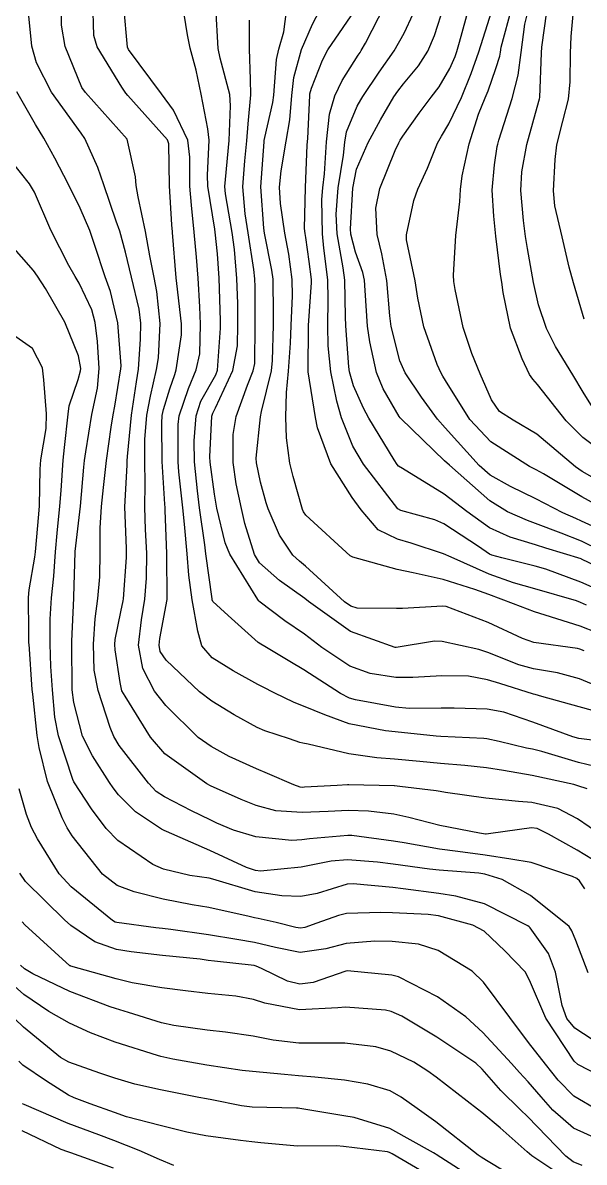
# Model space of a CAD drawing. Header units: metres. Extents: x 318500 to 325275, y 7408834 to 7428799.
# Drawn here: x 322738.02 to 322762.46, y 7421890.12 to 7421939.71 of the extents above; entities that cross this region are included whole.
import ezdxf

# ---------------------------------------------------------------- set-up
doc = ezdxf.new("R2010")
doc.units = ezdxf.units.M
doc.header["$MEASUREMENT"] = 0
for name, color, linetype in [('Curvas de Nivel 1m', 11, 'Continuous'), ('Curvas de Nivel 5m', 15, 'Continuous'), ('Vias Primárias', 230, 'Continuous')]:
    doc.layers.add(name, color=color, linetype=linetype)

msp = doc.modelspace()

# ---------------------------------------------------------------- linework, layer by layer
at = {"layer": 'Curvas de Nivel 1m', "flags": 128}
for points, elevation in [([(322763.82, 7421902.679), (322762.16, 7421903.694), (322760.914, 7421904.389), (322760.413, 7421904.637), (322760.173, 7421904.676), (322758.394, 7421904.427), (322758.2, 7421904.399), (322758.17, 7421904.399), (322757.905, 7421904.433), (322756.173, 7421904.773), (322754.833, 7421905.126), (322754.178, 7421905.26), (322753.074, 7421905.392), (322752.179, 7421905.427), (322751.312, 7421905.385), (322750.178, 7421905.334), (322749.043, 7421905.411), (322748.181, 7421905.638), (322747.523, 7421905.909), (322746.189, 7421906.504), (322746.025, 7421906.592), (322744.209, 7421907.897), (322743.572, 7421908.62), (322742.478, 7421910.406), (322742.334, 7421910.639), (322742.311, 7421910.7), (322742.253, 7421910.989), (322742.035, 7421912.411), (322742.021, 7421912.644), (322742.045, 7421912.872), (322742.292, 7421914.079), (322742.386, 7421914.552), (322742.401, 7421914.638), (322742.533, 7421916.43), (322742.539, 7421916.637), (322742.528, 7421916.833), (322742.457, 7421918.638), (322742.564, 7421920.451), (322742.57, 7421920.637), (322742.572, 7421920.827), (322742.759, 7421922.635), (322742.971, 7421924.082), (322743.052, 7421924.631), (322743.145, 7421925.934), (322743.159, 7421926.63), (322743.087, 7421927.251), (322742.756, 7421928.636), (322742.496, 7421929.728), (322742.241, 7421930.644), (322742.086, 7421931.077), (322741.545, 7421932.655), (322741.293, 7421933.405), (322740.717, 7421934.668), (322740.563, 7421934.898), (322739.274, 7421936.683), (322738.609, 7421937.96), (322738.412, 7421938.693), (322738.246, 7421940.306)], 761), ([(322763.184, 7421904.36), (322762.177, 7421905.059), (322761.311, 7421905.513), (322760.184, 7421905.778), (322759.599, 7421905.824), (322758.185, 7421905.968), (322756.42, 7421906.215), (322756.188, 7421906.257), (322756.024, 7421906.288), (322754.441, 7421906.476), (322754.21, 7421906.5), (322754.19, 7421906.502), (322752.217, 7421906.536), (322752.19, 7421906.536), (322752.159, 7421906.542), (322751.7, 7421906.515), (322750.283, 7421906.435), (322750.189, 7421906.431), (322750.1, 7421906.442), (322749.821, 7421906.536), (322748.675, 7421907.031), (322748.2, 7421907.234), (322747.011, 7421907.775), (322746.214, 7421908.204), (322745.656, 7421908.596), (322744.241, 7421909.995), (322743.759, 7421910.617), (322743.24, 7421911.606), (322743.064, 7421912.628), (322743.183, 7421913.73), (322743.329, 7421914.625), (322743.404, 7421915.533), (322743.413, 7421916.624), (322743.364, 7421917.648), (322743.333, 7421918.625), (322743.346, 7421919.644), (322743.327, 7421920.626), (322743.335, 7421921.571), (322743.424, 7421922.625), (322743.575, 7421923.461), (322743.847, 7421924.619), (322743.933, 7421925.122), (322744.002, 7421926.617), (322743.862, 7421928.008), (322743.733, 7421928.621), (322743.552, 7421929.566), (322743.364, 7421930.627), (322743.036, 7421932.129), (322742.96, 7421932.634), (322742.921, 7421933.011), (322742.56, 7421934.64), (322740.742, 7421936.668), (322740.593, 7421936.898), (322739.868, 7421938.678), (322739.704, 7421939.605), (322739.704, 7421940.679)], 762), ([(322762.593, 7421906.366), (322762.192, 7421906.505), (322762.016, 7421906.55), (322760.198, 7421906.945), (322758.95, 7421907.167), (322758.203, 7421907.278), (322757.267, 7421907.377), (322756.205, 7421907.468), (322755.308, 7421907.565), (322754.208, 7421907.664), (322753.434, 7421907.717), (322752.211, 7421907.885), (322750.439, 7421908.306), (322750.217, 7421908.355), (322750.076, 7421908.39), (322749.637, 7421908.539), (322748.562, 7421908.892), (322748.227, 7421909.039), (322747.225, 7421909.585), (322746.244, 7421910.179), (322745.719, 7421910.595), (322744.264, 7421911.975), (322744.005, 7421912.351), (322743.95, 7421912.615), (322743.983, 7421912.906), (322744.3, 7421914.61), (322744.29, 7421916.611), (322744.212, 7421918.475), (322744.211, 7421918.612), (322744.203, 7421918.762), (322744.088, 7421920.614), (322744.07, 7421922.288), (322744.094, 7421922.615), (322744.144, 7421922.874), (322744.417, 7421923.774), (322744.636, 7421924.4), (322744.699, 7421924.607), (322744.934, 7421926.124), (322744.934, 7421926.605), (322744.721, 7421928.364), (322744.697, 7421928.608), (322744.542, 7421930.577), (322744.538, 7421930.61), (322744.515, 7421930.917), (322744.404, 7421932.612), (322744.38, 7421934.434), (322744.314, 7421934.614), (322742.589, 7421936.544), (322742.511, 7421936.641), (322742.326, 7421936.912), (322741.255, 7421938.66), (322741.116, 7421939.154), (322741.068, 7421940.664)], 763), ([(322763.306, 7421907.256), (322762.207, 7421907.521), (322760.616, 7421907.992), (322760.215, 7421908.09), (322759.956, 7421908.144), (322758.767, 7421908.422), (322758.222, 7421908.548), (322758.09, 7421908.563), (322756.223, 7421908.641), (322756.021, 7421908.655), (322754.226, 7421908.849), (322753.814, 7421908.898), (322752.23, 7421909.204), (322751.166, 7421909.59), (322750.242, 7421909.972), (322749.839, 7421910.131), (322748.966, 7421910.549), (322748.486, 7421910.79), (322748.254, 7421910.913), (322747.18, 7421911.497), (322746.265, 7421912.074), (322745.812, 7421912.595), (322745.644, 7421913.232), (322745.387, 7421914.599), (322745.249, 7421915.667), (322745.177, 7421916.602), (322745.059, 7421917.887), (322744.984, 7421918.604), (322744.812, 7421920.167), (322744.783, 7421920.606), (322744.779, 7421922.223), (322744.827, 7421922.606), (322745.227, 7421923.797), (322745.567, 7421924.599), (322745.734, 7421925.303), (322745.76, 7421926.597), (322745.724, 7421927.341), (322745.648, 7421928.598), (322745.581, 7421929.512), (322745.482, 7421930.6), (322745.361, 7421931.769), (322745.286, 7421932.603), (322745.289, 7421933.866), (322745.206, 7421934.604), (322744.579, 7421935.902), (322744.064, 7421936.618), (322742.619, 7421938.543), (322742.579, 7421938.641), (322742.411, 7421940.417)], 764), ([(322762.823, 7421909.782), (322762.244, 7421909.944), (322760.624, 7421910.394), (322760.323, 7421910.472), (322760.251, 7421910.494), (322758.783, 7421910.95), (322758.257, 7421911.117), (322757.421, 7421911.275), (322756.258, 7421911.292), (322754.995, 7421911.207), (322754.257, 7421911.209), (322753.147, 7421911.385), (322752.262, 7421911.711), (322751.045, 7421912.522), (322750.279, 7421913.102), (322749.432, 7421913.687), (322748.3, 7421914.543), (322748.284, 7421914.56), (322748.253, 7421914.609), (322747.04, 7421916.579), (322746.833, 7421917.08), (322746.473, 7421918.588), (322746.359, 7421919.199), (322746.171, 7421920.592), (322746.164, 7421920.811), (322746.254, 7421922.592), (322746.287, 7421922.715), (322746.414, 7421922.949), (322747.163, 7421924.579), (322747.368, 7421925.654), (322747.383, 7421926.576), (322747.378, 7421927.485), (322747.34, 7421928.577), (322747.231, 7421929.847), (322747.129, 7421930.581), (322746.849, 7421932.271), (322746.822, 7421932.586), (322746.842, 7421932.885), (322747.008, 7421934.583), (322747.068, 7421936.097), (322747.031, 7421936.583), (322746.614, 7421938.175), (322746.522, 7421938.591), (322746.43, 7421940.386)], 766), ([(322762.464, 7421912.368), (322762.271, 7421912.449), (322762.169, 7421912.474), (322760.275, 7421912.739), (322759.774, 7421912.911), (322758.288, 7421913.603), (322756.449, 7421914.297), (322756.298, 7421914.324), (322754.549, 7421914.223), (322754.296, 7421914.215), (322752.573, 7421914.228), (322752.297, 7421914.313), (322752.023, 7421914.513), (322750.323, 7421916.058), (322750.065, 7421916.273), (322749.783, 7421916.538), (322749.198, 7421917.406), (322748.704, 7421918.555), (322748.617, 7421918.819), (322748.367, 7421919.711), (322748.191, 7421920.563), (322748.183, 7421920.763), (322748.367, 7421922.561), (322748.412, 7421922.784), (322748.841, 7421924.554), (322748.895, 7421925.011), (322748.932, 7421926.553), (322748.94, 7421927.028), (322748.915, 7421928.553), (322748.867, 7421928.936), (322748.546, 7421930.559), (322748.513, 7421930.767), (322748.382, 7421932.562), (322748.526, 7421934.527), (322748.531, 7421934.56), (322748.532, 7421934.589), (322748.562, 7421934.722), (322748.905, 7421936.237), (322748.945, 7421936.556), (322749.058, 7421938.111), (322749.16, 7421938.555), (322749.386, 7421939.31), (322749.547, 7421940.551)], 768), ([(322763.764, 7421912.869), (322762.286, 7421913.444), (322760.765, 7421913.921), (322760.295, 7421914.065), (322759.384, 7421914.414), (322758.306, 7421914.828), (322757.697, 7421915.049), (322756.315, 7421915.48), (322755.014, 7421915.776), (322754.321, 7421915.911), (322752.388, 7421916.45), (322752.329, 7421916.473), (322752.274, 7421916.511), (322750.347, 7421918.278), (322750.239, 7421918.422), (322750.191, 7421918.532), (322749.794, 7421919.961), (322749.645, 7421920.541), (322749.495, 7421921.642), (322749.466, 7421922.544), (322749.498, 7421923.621), (322749.592, 7421924.543), (322749.677, 7421925.77), (322749.704, 7421926.541), (322749.763, 7421927.83), (322749.745, 7421928.541), (322749.597, 7421929.644), (322749.433, 7421930.546), (322749.233, 7421931.846), (322749.201, 7421932.553), (322749.264, 7421933.269), (322749.486, 7421934.551), (322749.643, 7421935.48), (322749.732, 7421936.549), (322749.819, 7421937.331), (322750.149, 7421938.545), (322750.631, 7421939.644), (322751.1, 7421940.533)], 769), ([(322764.082, 7421914.574), (322762.315, 7421915.369), (322760.789, 7421915.927), (322760.325, 7421916.059), (322758.88, 7421916.422), (322758.436, 7421916.533), (322758.332, 7421916.586), (322757.853, 7421916.917), (322756.345, 7421917.907), (322755.963, 7421918.073), (322754.479, 7421918.478), (322754.351, 7421918.559), (322752.856, 7421920.503), (322752.392, 7421921.284), (322751.9, 7421922.515), (322751.69, 7421923.244), (322751.427, 7421924.52), (322751.314, 7421925.654), (322751.298, 7421926.522), (322751.321, 7421927.672), (322751.3, 7421928.522), (322751.129, 7421929.899), (322751.063, 7421930.524), (322751.04, 7421932.024), (322751.083, 7421932.532), (322751.154, 7421933.139), (322751.245, 7421934.53), (322751.372, 7421935.734), (322751.607, 7421936.525), (322751.928, 7421937.192), (322752.617, 7421938.302), (322752.705, 7421938.422), (322752.756, 7421938.508), (322752.937, 7421938.82), (322753.794, 7421940.493)], 771), ([(322763.968, 7421916.354), (322762.338, 7421917.141), (322761.456, 7421917.498), (322760.345, 7421917.912), (322759.989, 7421918.048), (322759.118, 7421918.418), (322758.357, 7421918.898), (322756.593, 7421920.448), (322756.383, 7421920.648), (322754.483, 7421922.479), (322754.447, 7421922.516), (322754.411, 7421922.575), (322753.709, 7421923.777), (322753.423, 7421924.495), (322753.13, 7421925.819), (322753.03, 7421926.501), (322752.93, 7421928.056), (322752.899, 7421928.504), (322752.824, 7421928.836), (322752.502, 7421929.727), (322752.306, 7421930.512), (322752.285, 7421930.742), (322752.384, 7421932.512), (322752.548, 7421933.344), (322753.052, 7421934.503), (322753.591, 7421935.478), (322754.18, 7421936.486), (322754.343, 7421936.734), (322754.598, 7421937.047), (322755.249, 7421937.836), (322755.648, 7421938.47), (322755.94, 7421939.154), (322756.363, 7421940.463)], 773), ([(322762.978, 7421917.73), (322762.347, 7421918.024), (322762.102, 7421918.128), (322761.531, 7421918.382), (322760.359, 7421918.989), (322759.254, 7421919.529), (322758.374, 7421920.025), (322757.89, 7421920.435), (322756.404, 7421922.079), (322756.081, 7421922.455), (322755.373, 7421923.42), (322754.67, 7421924.476), (322754.438, 7421924.996), (322754.056, 7421926.486), (322753.993, 7421926.961), (322753.873, 7421928.489), (322753.658, 7421929.649), (322753.454, 7421930.496), (322753.385, 7421931.639), (322753.56, 7421932.495), (322754.228, 7421934.156), (322754.389, 7421934.483), (322754.447, 7421934.596), (322754.564, 7421934.777), (322755.27, 7421935.782), (322755.802, 7421936.468), (322756.142, 7421936.919), (322756.609, 7421937.717), (322756.839, 7421938.235), (322756.914, 7421938.456), (322757.039, 7421938.868), (322757.469, 7421940.448)], 774), ([(322762.814, 7421919.933), (322762.377, 7421920.175), (322762.089, 7421920.383), (322760.401, 7421921.811), (322759.368, 7421922.416), (322758.774, 7421922.785), (322758.419, 7421923.302), (322757.939, 7421924.435), (322757.572, 7421925.314), (322757.193, 7421926.449), (322756.84, 7421928.099), (322756.785, 7421928.456), (322756.768, 7421928.731), (322756.877, 7421930.455), (322757.049, 7421931.936), (322757.078, 7421932.452), (322757.145, 7421933.047), (322757.459, 7421934.447), (322757.866, 7421935.727), (322758.156, 7421936.437), (322758.278, 7421936.751), (322758.609, 7421937.72), (322758.784, 7421938.261), (322758.811, 7421938.427), (322758.848, 7421938.653), (322759.325, 7421940.42)], 776), ([(322764.138, 7421920.354), (322762.399, 7421921.656), (322761.676, 7421922.387), (322760.426, 7421923.966), (322760.223, 7421924.198), (322760.081, 7421924.405), (322759.768, 7421925.082), (322759.247, 7421926.418), (322758.941, 7421927.965), (322758.869, 7421928.424), (322758.817, 7421928.749), (322758.622, 7421930.428), (322758.523, 7421931.287), (322758.459, 7421932.431), (322758.557, 7421933.532), (322758.676, 7421934.321), (322758.697, 7421934.428), (322758.743, 7421934.598), (322759.326, 7421936.419), (322759.594, 7421937.426), (322759.723, 7421938.413), (322759.871, 7421939.65), (322760.067, 7421940.409)], 777), ([(322762.466, 7421926.809), (322761.99, 7421928.385), (322761.806, 7421929.078), (322761.507, 7421930.39), (322761.188, 7421931.735), (322761.119, 7421932.394), (322761.196, 7421933.758), (322761.276, 7421934.393), (322761.538, 7421935.433), (322761.778, 7421936.388), (322761.849, 7421937.14), (322761.869, 7421938.388), (322761.898, 7421939.117), (322762.009, 7421940.386)], 779), ([(322764.172, 7421910.351), (322762.258, 7421911.152), (322761.296, 7421911.42), (322760.262, 7421911.588), (322759.619, 7421911.765), (322758.269, 7421912.302), (322757.878, 7421912.434), (322756.275, 7421912.784), (322755.938, 7421912.793), (322754.271, 7421912.515), (322754.236, 7421912.515), (322752.281, 7421913.213), (322750.456, 7421914.528), (322750.302, 7421914.655), (322749.202, 7421915.436), (322748.325, 7421916.21), (322748.109, 7421916.563), (322747.693, 7421917.919), (322747.536, 7421918.572), (322747.302, 7421919.64), (322747.174, 7421920.578), (322747.182, 7421921.794), (322747.311, 7421922.576), (322747.798, 7421923.944), (322748.053, 7421924.566), (322748.12, 7421924.88), (322748.14, 7421926.565), (322748.133, 7421928.222), (322748.119, 7421928.565), (322748.08, 7421928.972), (322747.83, 7421930.57), (322747.699, 7421931.396), (322747.603, 7421932.574), (322747.684, 7421933.706), (322747.769, 7421934.572), (322747.836, 7421935.306), (322747.941, 7421936.57), (322747.929, 7421937.241), (322747.892, 7421938.571), (322747.884, 7421939.822)], 767), ([(322764.316, 7421915.418), (322762.348, 7421916.37), (322762.33, 7421916.377), (322760.786, 7421916.845), (322760.336, 7421916.983), (322759.238, 7421917.316), (322758.343, 7421917.734), (322757.348, 7421918.44), (322756.361, 7421919.19), (322754.546, 7421920.309), (322754.379, 7421920.406), (322754.313, 7421920.481), (322754.184, 7421920.682), (322753.086, 7421922.5), (322752.846, 7421922.935), (322752.424, 7421923.914), (322752.243, 7421924.512), (322752.209, 7421924.736), (322752.079, 7421926.514), (322752.067, 7421926.911), (322752.042, 7421928.514), (322751.972, 7421929.038), (322751.712, 7421930.518), (322751.661, 7421931.385), (322751.752, 7421932.522), (322751.977, 7421933.941), (322752.043, 7421934.518), (322752.115, 7421934.968), (322752.583, 7421936.074), (322752.735, 7421936.361), (322752.827, 7421936.506), (322753.541, 7421937.561), (322754.188, 7421938.486), (322754.628, 7421939.251), (322755.009, 7421940.103)], 772), ([(322762.901, 7421922.858), (322762.423, 7421923.636), (322761.966, 7421924.385), (322761.219, 7421925.622), (322760.82, 7421926.396), (322760.476, 7421927.44), (322760.259, 7421928.403), (322759.988, 7421929.891), (322759.913, 7421930.409), (322759.826, 7421931.105), (322759.707, 7421932.412), (322759.747, 7421933.217), (322759.97, 7421934.409), (322760.487, 7421936.3), (322760.52, 7421936.401), (322760.53, 7421936.462), (322760.602, 7421938.4), (322760.622, 7421938.647), (322760.832, 7421940.204)], 778), ([(322762.642, 7421898.364), (322762.104, 7421899.768), (322761.931, 7421900.195), (322761.805, 7421900.375), (322760.13, 7421901.726), (322758.886, 7421902.419), (322758.143, 7421902.661), (322757.876, 7421902.7), (322756.146, 7421902.827), (322755.726, 7421902.877), (322754.149, 7421903.091), (322753.465, 7421903.176), (322752.152, 7421903.278), (322751.45, 7421903.218), (322750.146, 7421902.962), (322748.368, 7421902.781), (322748.144, 7421902.807), (322747.765, 7421902.947), (322746.156, 7421903.684), (322744.269, 7421904.508), (322744.169, 7421904.549), (322744.052, 7421904.612), (322742.922, 7421905.373), (322742.185, 7421906.114), (322741.956, 7421906.412), (322741.799, 7421906.646), (322741.061, 7421907.803), (322740.621, 7421908.664), (322740.242, 7421910.126), (322740.175, 7421910.671), (322740.167, 7421910.754), (322740.15, 7421912.671), (322740.151, 7421912.792), (322740.244, 7421914.671), (322740.246, 7421914.725), (322740.297, 7421916.67), (322740.301, 7421916.7), (322740.333, 7421916.942), (322740.537, 7421918.667), (322740.678, 7421920.363), (322740.707, 7421920.665), (322740.759, 7421921.04), (322741.03, 7421922.661), (322741.268, 7421923.806), (322741.348, 7421924.656), (322741.267, 7421925.839), (322741.173, 7421926.659), (322741.023, 7421927.219), (322740.477, 7421928.37), (322740.304, 7421928.672), (322740.024, 7421929.138), (322739.246, 7421930.683), (322738.535, 7421932.333), (322738.317, 7421932.693), (322737.532, 7421933.687)], 759), ([(322763.186, 7421895.216), (322762.054, 7421895.95), (322761.71, 7421896.375), (322761.509, 7421896.938), (322761.22, 7421898.383), (322760.906, 7421899.196), (322760.109, 7421900.316), (322760.068, 7421900.359), (322760.014, 7421900.401), (322758.124, 7421901.359), (322756.879, 7421901.692), (322756.13, 7421901.812), (322754.584, 7421902.023), (322754.134, 7421902.067), (322752.41, 7421902.232), (322752.136, 7421902.213), (322750.834, 7421901.818), (322750.127, 7421901.686), (322749.291, 7421901.706), (322748.13, 7421901.883), (322746.295, 7421902.43), (322746.138, 7421902.474), (322745.287, 7421902.599), (322744.144, 7421902.869), (322743.682, 7421903.082), (322742.162, 7421904.122), (322741.644, 7421904.648), (322741.015, 7421905.494), (322740.236, 7421906.669), (322740.192, 7421906.77), (322739.57, 7421908.676), (322739.421, 7421909.489), (322739.312, 7421910.679), (322739.244, 7421911.697), (322739.215, 7421912.681), (322739.213, 7421913.754), (322739.27, 7421914.68), (322739.37, 7421915.619), (322739.447, 7421916.679), (322739.515, 7421917.501), (322739.638, 7421918.677), (322739.684, 7421919.353), (322739.773, 7421920.676), (322739.841, 7421921.22), (322739.997, 7421922.674), (322740.045, 7421923.034), (322740.423, 7421924.18), (322740.538, 7421924.559), (322740.543, 7421924.668), (322740.438, 7421925.214), (322739.846, 7421926.676), (322739.009, 7421928.15), (322738.663, 7421928.688), (322738.484, 7421928.93), (322736.908, 7421930.714)], 758), ([(322764.021, 7421893.429), (322762.186, 7421894.368), (322762.032, 7421894.509), (322760.794, 7421896.389), (322760.085, 7421898.044), (322759.896, 7421898.403), (322759.006, 7421899.324), (322758.107, 7421900.179), (322757.618, 7421900.435), (322756.116, 7421900.838), (322755.672, 7421900.901), (322754.117, 7421900.977), (322753.612, 7421900.993), (322752.116, 7421900.939), (322751.768, 7421900.861), (322750.828, 7421900.523), (322750.301, 7421900.335), (322750.108, 7421900.306), (322749.913, 7421900.338), (322749.057, 7421900.546), (322748.273, 7421900.718), (322748.113, 7421900.752), (322747.868, 7421900.809), (322746.119, 7421901.202), (322745.394, 7421901.325), (322744.124, 7421901.563), (322742.869, 7421901.888), (322742.133, 7421902.167), (322741.494, 7421902.65), (322740.165, 7421904.317), (322739.952, 7421904.672), (322739.738, 7421905.111), (322739.101, 7421906.681), (322738.729, 7421908.168), (322738.648, 7421908.686), (322738.45, 7421910.485), (322738.434, 7421910.688), (322738.29, 7421912.669), (322738.289, 7421912.69), (322738.278, 7421913.19), (322738.268, 7421914.69), (322738.303, 7421915.035), (322738.549, 7421916.456), (322738.575, 7421916.687), (322738.716, 7421918.317), (322738.74, 7421918.686), (322738.776, 7421920.284), (322738.811, 7421920.686), (322739.034, 7421922.044), (322739.056, 7421922.683), (322738.938, 7421924.169), (322738.873, 7421924.686), (322738.443, 7421925.526), (322736.728, 7421926.716)], 757), ([(322763.104, 7421892.359), (322762.016, 7421892.989), (322761.327, 7421893.685), (322760.772, 7421894.389), (322760.044, 7421895.335), (322759.231, 7421896.412), (322758.083, 7421897.956), (322757.587, 7421898.435), (322756.099, 7421899.334), (322755.249, 7421899.61), (322754.102, 7421899.718), (322753.345, 7421899.734), (322752.101, 7421899.631), (322751.208, 7421899.409), (322750.097, 7421899.247), (322749.016, 7421899.463), (322748.101, 7421899.687), (322747.339, 7421899.808), (322746.104, 7421900.011), (322744.471, 7421900.242), (322744.107, 7421900.286), (322743.809, 7421900.317), (322742.109, 7421900.547), (322742.039, 7421900.571), (322741.932, 7421900.643), (322740.132, 7421902.104), (322739.601, 7421902.675), (322738.657, 7421904.19), (322738.393, 7421904.688), (322738.176, 7421905.25), (322737.855, 7421906.363)], 756), ([(322762.368, 7421889.972), (322761.977, 7421890.14), (322761.663, 7421890.375), (322760.005, 7421892.086), (322759.674, 7421892.405), (322758.834, 7421893.234), (322758.027, 7421894.164), (322757.742, 7421894.433), (322756.047, 7421895.566), (322754.518, 7421896.473), (322754.063, 7421896.683), (322753.806, 7421896.742), (322752.065, 7421896.867), (322751.738, 7421896.84), (322750.063, 7421896.747), (322748.56, 7421897.045), (322748.07, 7421897.197), (322747.296, 7421897.347), (322746.073, 7421897.462), (322745.099, 7421897.575), (322744.076, 7421897.707), (322742.777, 7421897.932), (322742.082, 7421898.099), (322740.105, 7421898.654), (322740.09, 7421898.659), (322740.073, 7421898.67), (322738.108, 7421900.444), (322737.991, 7421900.574)], 754), ([(322759.961, 7421889.132), (322758.207, 7421890.196), (322757.979, 7421890.337), (322757.851, 7421890.431), (322756.001, 7421891.87), (322755.191, 7421892.462), (322754.497, 7421892.955), (322754.017, 7421893.219), (322753.043, 7421893.517), (322752.022, 7421893.694), (322750.732, 7421893.814), (322750.023, 7421893.879), (322749.415, 7421893.93), (322748.025, 7421894.059), (322747.575, 7421894.116), (322746.027, 7421894.337), (322744.546, 7421894.605), (322744.032, 7421894.718), (322743.889, 7421894.756), (322742.041, 7421895.346), (322740.96, 7421895.743), (322740.052, 7421896.163), (322739.155, 7421896.679), (322738.071, 7421897.424), (322736.597, 7421898.712)], 752), ([(322761.962, 7421889.201), (322760.184, 7421890.397), (322759.983, 7421890.572), (322758.804, 7421891.612), (322758.008, 7421892.283), (322757.819, 7421892.432), (322756.024, 7421893.815), (322755.654, 7421894.083), (322755.049, 7421894.465), (322754.037, 7421894.954), (322753.392, 7421895.137), (322752.042, 7421895.302), (322751.256, 7421895.304), (322750.041, 7421895.296), (322748.927, 7421895.43), (322748.046, 7421895.603), (322746.85, 7421895.776), (322746.049, 7421895.862), (322744.593, 7421896.063), (322744.054, 7421896.188), (322742.628, 7421896.631), (322742.062, 7421896.806), (322741.827, 7421896.88), (322740.073, 7421897.543), (322738.454, 7421898.317), (322738.088, 7421898.533), (322737.924, 7421898.692)], 753), ([(322757.962, 7421889.199), (322756.022, 7421890.45), (322755.98, 7421890.477), (322755.905, 7421890.527), (322753.997, 7421891.581), (322752.443, 7421892.063), (322752.004, 7421892.134), (322750.082, 7421892.456), (322750.009, 7421892.465), (322749.943, 7421892.465), (322748.009, 7421892.51), (322747.541, 7421892.567), (322746.252, 7421892.826), (322746.013, 7421892.871), (322745.677, 7421892.929), (322744.017, 7421893.262), (322742.903, 7421893.511), (322742.021, 7421893.772), (322741.368, 7421893.995), (322740.028, 7421894.472), (322739.664, 7421894.674), (322738.05, 7421895.99), (322737.308, 7421896.701)], 751), ([(322744.595, 7421889.979), (322743.974, 7421890.235), (322743.087, 7421890.623), (322741.986, 7421891.067), (322741.334, 7421891.306), (322739.997, 7421891.802), (322738.076, 7421892.623), (322738.009, 7421892.656)], 749), ([(322741.968, 7421889.853), (322740.117, 7421890.529), (322739.979, 7421890.571), (322739.686, 7421890.673), (322737.992, 7421891.487)], 748)]:
    msp.add_lwpolyline(points, dxfattribs=dict(at, elevation=elevation))
at = {"layer": 'Curvas de Nivel 5m', "flags": 128}
for points, elevation in [([(322763.851, 7421908.354), (322762.223, 7421908.566), (322761.962, 7421908.635), (322760.233, 7421909.269), (322758.959, 7421909.699), (322758.241, 7421909.836), (322756.806, 7421909.88), (322756.241, 7421909.873), (322754.846, 7421909.866), (322754.242, 7421909.928), (322752.51, 7421910.242), (322752.247, 7421910.314), (322751.85, 7421910.514), (322750.26, 7421911.548), (322749.642, 7421911.917), (322748.555, 7421912.556), (322748.378, 7421912.665), (322748.273, 7421912.744), (322746.955, 7421913.915), (322746.299, 7421914.516), (322746.266, 7421914.59), (322746.257, 7421914.634), (322745.995, 7421916.593), (322745.942, 7421916.986), (322745.715, 7421918.596), (322745.619, 7421919.339), (322745.497, 7421920.599), (322745.474, 7421921.514), (322745.568, 7421922.598), (322745.772, 7421923.241), (322746.428, 7421924.38), (322746.503, 7421924.589), (322746.624, 7421926.421), (322746.627, 7421926.588), (322746.626, 7421926.752), (322746.572, 7421928.589), (322746.496, 7421929.646), (322746.401, 7421930.591), (322746.383, 7421930.721), (322746.071, 7421932.595), (322746.065, 7421933.075), (322746.139, 7421934.594), (322746.075, 7421935.087), (322745.78, 7421936.598), (322745.569, 7421937.642), (322745.312, 7421938.61), (322745.193, 7421939.179), (322744.958, 7421940.615)], 765), ([(322762.561, 7421914.367), (322762.302, 7421914.485), (322762.131, 7421914.545), (322760.31, 7421915.076), (322759.389, 7421915.339), (322758.319, 7421915.714), (322756.668, 7421916.447), (322756.331, 7421916.594), (322754.93, 7421917.065), (322754.338, 7421917.232), (322753.493, 7421917.645), (322752.745, 7421918.504), (322752.358, 7421919.049), (322751.429, 7421920.52), (322750.854, 7421922.074), (322750.758, 7421922.527), (322750.442, 7421924.518), (322750.46, 7421926.53), (322750.595, 7421928.412), (322750.592, 7421928.529), (322750.492, 7421929.324), (322750.339, 7421930.364), (322750.308, 7421930.533), (322750.287, 7421930.76), (322750.325, 7421932.542), (322750.4, 7421934.383), (322750.422, 7421934.541), (322750.436, 7421934.667), (322750.514, 7421936.541), (322750.521, 7421936.611), (322750.595, 7421936.868), (322751.061, 7421938.085), (322751.301, 7421938.53), (322752.64, 7421940.473)], 770), ([(322763.687, 7421918.357), (322762.361, 7421919.081), (322760.697, 7421920.073), (322760.378, 7421920.254), (322760.081, 7421920.404), (322758.396, 7421921.47), (322757.488, 7421922.439), (322756.427, 7421924.141), (322756.308, 7421924.331), (322756.235, 7421924.453), (322756.062, 7421924.83), (322755.481, 7421926.47), (322755.225, 7421927.727), (322755.103, 7421928.474), (322754.724, 7421930.261), (322754.72, 7421930.478), (322755.038, 7421931.97), (322755.219, 7421932.473), (322755.643, 7421933.375), (322756.078, 7421934.465), (322756.248, 7421934.78), (322756.573, 7421935.304), (322757.124, 7421936.452), (322757.547, 7421937.505), (322757.869, 7421938.441), (322758.435, 7421940.23)], 775), ([(322762.483, 7421902.018), (322762.259, 7421902.369), (322762.141, 7421902.465), (322761.958, 7421902.558), (322760.151, 7421903.162), (322759.263, 7421903.304), (322758.156, 7421903.478), (322756.956, 7421903.645), (322756.159, 7421903.739), (322754.62, 7421904.016), (322754.164, 7421904.094), (322752.338, 7421904.337), (322752.167, 7421904.342), (322750.502, 7421904.19), (322750.164, 7421904.142), (322749.74, 7421904.113), (322748.166, 7421904.283), (322747.195, 7421904.575), (322746.467, 7421904.879), (322746.174, 7421905.013), (322745.363, 7421905.414), (322744.184, 7421906.02), (322743.829, 7421906.258), (322743.487, 7421906.621), (322742.214, 7421908.258), (322741.989, 7421908.643), (322741.83, 7421909.042), (322741.294, 7421910.654), (322741.128, 7421911.526), (322741.099, 7421912.658), (322741.176, 7421913.767), (322741.283, 7421914.655), (322741.369, 7421915.599), (322741.39, 7421916.654), (322741.393, 7421917.707), (322741.445, 7421918.654), (322741.53, 7421919.485), (322741.663, 7421920.651), (322741.862, 7421922.116), (322741.948, 7421922.647), (322742.023, 7421923.028), (322742.283, 7421924.642), (322742.295, 7421924.779), (322742.163, 7421926.644), (322741.839, 7421928.015), (322741.609, 7421928.653), (322741.151, 7421930.009), (322740.934, 7421930.664), (322740.524, 7421931.636), (322740.006, 7421932.675), (322739.41, 7421933.823), (322738.937, 7421934.686), (322738.569, 7421935.275), (322737.761, 7421936.702)], 760), ([(322763.368, 7421890.978), (322761.998, 7421891.596), (322761.092, 7421892.384), (322760.595, 7421892.97), (322760.022, 7421893.614), (322759.641, 7421894.021), (322759.297, 7421894.411), (322758.05, 7421895.761), (322757.303, 7421896.438), (322756.073, 7421897.321), (322754.382, 7421898.179), (322754.087, 7421898.256), (322752.154, 7421898.444), (322752.089, 7421898.431), (322750.667, 7421897.938), (322750.08, 7421897.869), (322749.544, 7421898), (322748.409, 7421898.555), (322748.186, 7421898.654), (322748.091, 7421898.677), (322746.371, 7421898.864), (322746.093, 7421898.899), (322745.738, 7421898.949), (322744.095, 7421899.116), (322742.733, 7421899.267), (322742.097, 7421899.37), (322741.155, 7421899.709), (322740.108, 7421900.426), (322739.838, 7421900.673), (322738.135, 7421902.339), (322737.889, 7421902.694)], 755), ([(322755.964, 7421889.401), (322754.103, 7421890.478), (322753.981, 7421890.543), (322753.898, 7421890.565), (322751.984, 7421890.808), (322751.672, 7421890.826), (322749.984, 7421890.821), (322748.387, 7421890.955), (322747.987, 7421891.001), (322747.494, 7421891.06), (322745.99, 7421891.264), (322745.163, 7421891.428), (322743.997, 7421891.719), (322742.534, 7421892.1), (322742.005, 7421892.275), (322740.946, 7421892.656), (322740.26, 7421892.914), (322740.014, 7421893.036), (322739.055, 7421893.644), (322738.027, 7421894.343), (322737.852, 7421894.517)], 750)]:
    msp.add_lwpolyline(points, dxfattribs=dict(at, elevation=elevation))
at = {"layer": 'Vias Primárias'}
for points in [[(323715.644, 7420145.548, 0), (323709.04, 7420132.939)], [(323831.088, 7420001.787, 0), (323833.844, 7420008.443, 0.220888)]]:
    msp.add_lwpolyline(points, format="xyb", dxfattribs=at)

doc.saveas('drawing.dxf')
